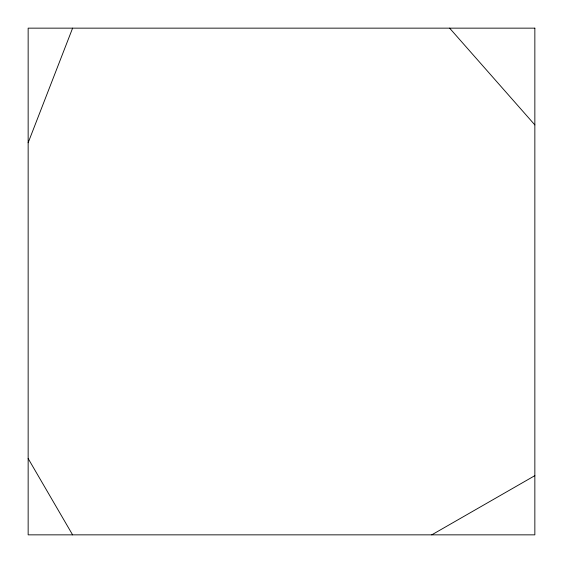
<?xml version="1.0" encoding="UTF-8"?>
<svg xmlns="http://www.w3.org/2000/svg" width="563" height="563" viewBox="0 0 563 563"><rect width="100%" height="100%" fill="white"/><g stroke="black" fill="none" stroke-linecap="round" stroke-linejoin="round"><path stroke-width="0.84" d="M28.15 142.756L72.606 28.15M431.758 534.85L534.85 475.651M449.612 28.15L534.85 124.909M28.15 458.514L72.606 534.85M534.85 28.15L28.15 28.15L28.15 534.85L534.85 534.85L534.85 28.15"/></g></svg>
